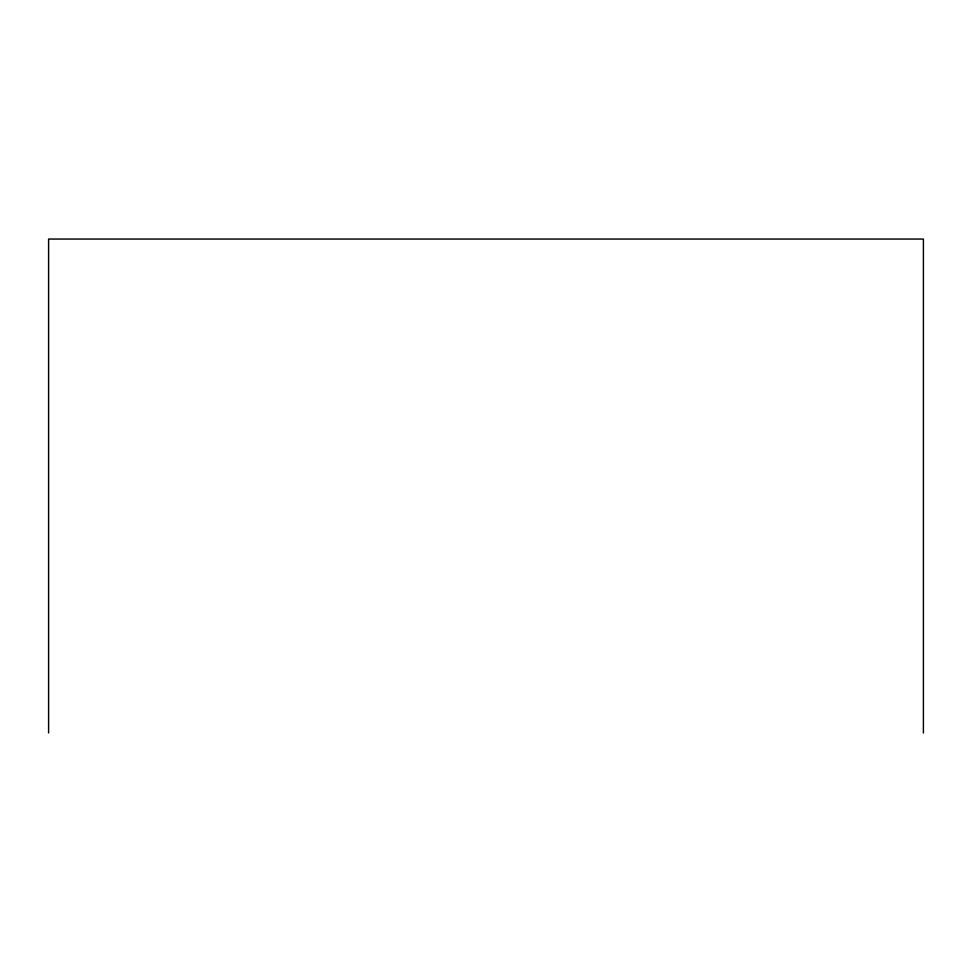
<?xml version="1.0" encoding="UTF-8"?>
<svg xmlns="http://www.w3.org/2000/svg" width="972" height="972" viewBox="0 0 972 972"><rect width="100%" height="100%" fill="white"/><g stroke="black" fill="none" stroke-linecap="round" stroke-linejoin="round"><path stroke-width="1.46" d="M923.4 732.949L923.4 239.051L48.6 239.051L48.6 732.949"/></g></svg>
